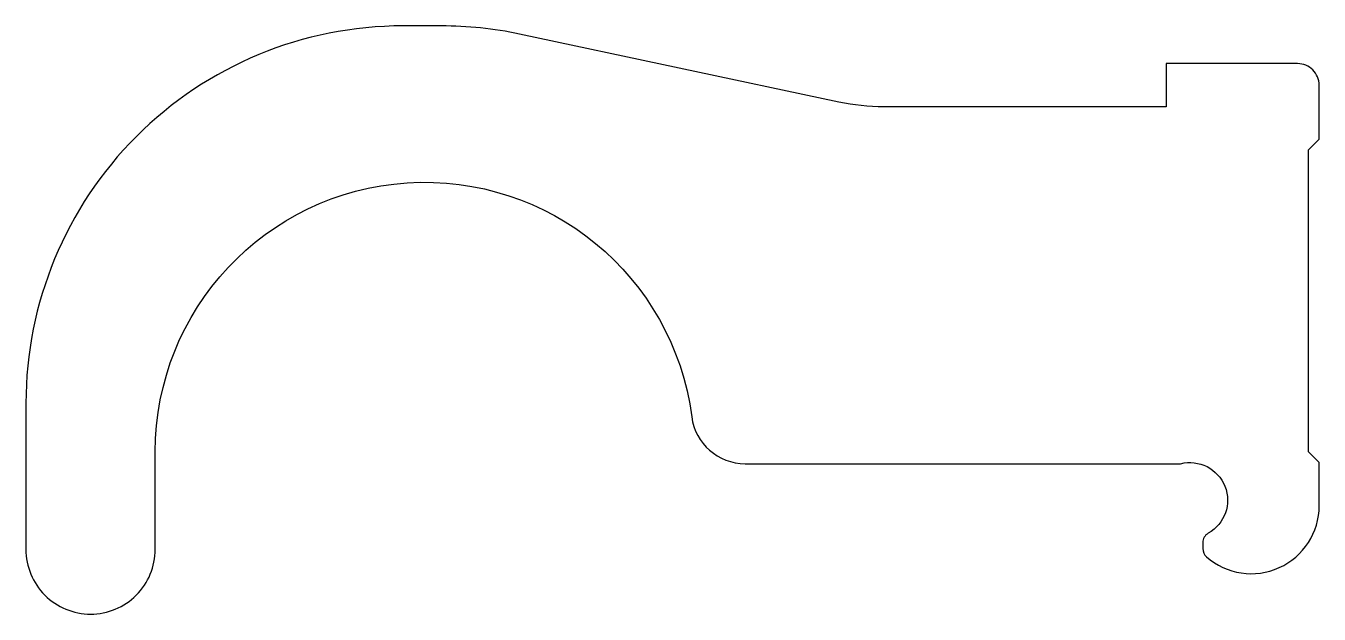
# Model space of a CAD drawing. Extents: x 886 to 1006, y 607 to 662.
import ezdxf

# ---------------------------------------------------------------- set-up
doc = ezdxf.new("R2010")
doc.units = 0
doc.layers.get('0').update_dxf_attribs({"linetype": 'CONTINUOUS'})

msp = doc.modelspace()

# ---------------------------------------------------------------- linework, layer by layer
at = {"color": 7, "linetype": 'CONTINUOUS'}
msp.add_lwpolyline([(994.95, 613.09, 0.21562), (995.29, 612.34, 0.645251), (1005.75, 617.07), (1005.75, 621.07), (1004.75, 622.07), (1004.75, 650.07), (1005.75, 651.07), (1005.75, 656.07, 0.414214), (1003.75, 658.07), (991.55, 658.07), (991.55, 654.07), (965.35, 654.07, -0.052408), (961.19, 654.51), (931.56, 660.81, 0.052408), (924.28, 661.57), (920.75, 661.57, 0.414214), (885.75, 626.57), (885.75, 613.02, 0.414214), (891.75, 607.02, 0.414214), (897.75, 613.02), (897.75, 622.07, -0.936851), (947.53, 625.32, 0.376525), (952.49, 620.97), (992.89, 620.97, -0.876641), (995.46, 614.52, 0.271377), (994.95, 613.65)], format="xyb", close=True, dxfattribs=at)

doc.saveas('drawing.dxf')
